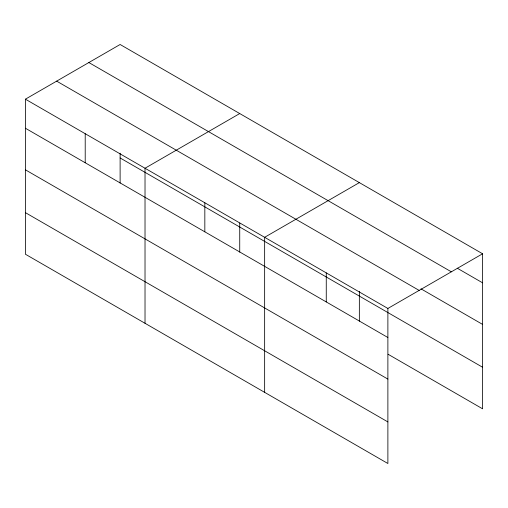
<?xml version="1.0" encoding="UTF-8"?>
<svg xmlns="http://www.w3.org/2000/svg" width="508" height="508" viewBox="0 0 508 508"><rect width="100%" height="100%" fill="white"/><g stroke="black" fill="none" stroke-linecap="round" stroke-linejoin="round"><path stroke-width="0.76" d="M387.883 379.089L387.883 308.458L25.4 99.181L25.4 254.222L387.883 463.506L387.883 379.089L25.4 169.812M388.112 354.267L482.6 408.819L482.6 253.778L120.117 44.494L25.4 99.181M239.732 113.557L145.021 168.243L145.021 323.285M359.353 182.62L264.643 237.306L264.643 392.347M387.883 308.458L482.6 253.778M457.264 268.205L482.6 282.829M88.856 62.541L451.345 271.818M420.98 288.83L482.6 324.409M56.655 81.134L419.144 290.411M120.117 157.963L482.6 367.246M25.4 128.232L387.883 337.509M25.4 212.649L387.883 421.926M359.353 291.332L359.353 321.196M326.263 272.879L326.263 301.936M239.732 223.063L239.732 252.133M204.832 202.775L204.832 231.826M120.117 153.206L120.117 183.071M85.211 133.712L85.211 162.763"/></g></svg>
